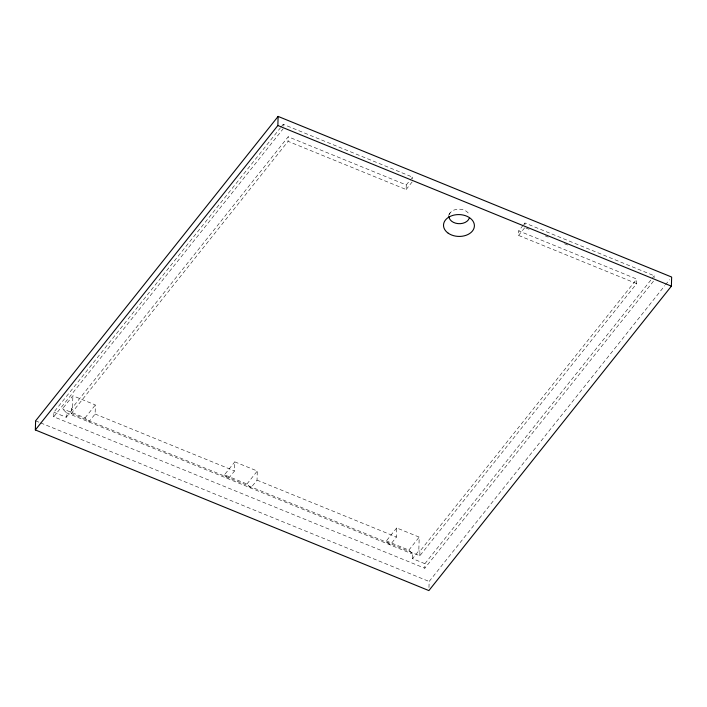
<?xml version="1.0" encoding="UTF-8"?>
<svg xmlns="http://www.w3.org/2000/svg" width="707" height="707" viewBox="0 0 707 707"><rect width="100%" height="100%" fill="white"/><g stroke="black" fill="none" stroke-linecap="round" stroke-linejoin="round"><path stroke-width="0.53" stroke-dasharray="3.54 2.65" d="M653.454 281.2L424.792 568.242L53.741 416.777L53.865 412.225L280.467 127.773M53.865 412.225L66.237 417.28L66.361 412.729L62.543 408.743L72.883 395.761L95.374 404.943L95.118 414.037L88.852 421.911L85.034 417.917L62.543 408.743M523.083 225.365L518.699 230.871L636.76 279.062L636.627 283.613L419.817 555.782L71.248 413.507L71.38 408.955L288.2 136.778L406.26 184.969L406.127 189.52L288.067 141.329L288.2 136.778M66.237 417.28L72.503 409.415L72.883 395.761M224.455 474.83L228.273 478.816L234.538 470.95L234.795 461.857L257.286 471.03L257.03 480.133L250.764 487.998L246.946 484.012L224.455 474.83L234.795 461.857M283.171 126.146L283.215 124.326L412.526 177.104L412.473 178.924M396.707 527.943L386.367 540.926L390.184 544.911L396.45 537.046L396.707 527.943L419.198 537.126L418.818 550.771L412.552 558.636L424.916 563.691L424.792 568.242M412.552 558.636L412.676 554.094L408.858 550.099L386.367 540.926M419.817 555.782L419.94 551.23L636.76 279.062M428.972 587.552L429.14 581.481L664.783 285.681M636.627 283.613L518.567 235.422L518.699 230.871M524.912 224.826L524.965 223.005L654.267 275.783L654.214 277.604M448.441 215.458L450.218 212.727M281.156 126.906L283.215 124.326M53.741 416.777L283.092 128.877M71.248 413.507L288.067 141.329M85.034 417.917L95.374 404.943M406.26 184.969L410.643 179.463M411.271 178.677L412.526 177.104M406.127 189.52L412.393 181.655M246.946 484.012L257.286 471.03M523.71 224.579L524.965 223.005M518.567 235.422L524.833 227.557M408.858 550.099L419.198 537.126M424.916 563.691L654.267 275.783M665.464 284.815L669.591 279.645M525.849 227.972L530.939 230.049M545.194 235.864L548.252 237.11M564.539 243.765L567.597 245.011M95.118 414.037L234.538 470.95M257.03 480.133L396.45 537.046M71.38 408.955L72.503 409.415M418.818 550.771L419.94 551.23M66.361 412.729L412.676 554.094M35.606 420.842L39.689 422.512M40.714 422.927L429.14 581.481M449.228 214.486A10.296 7.282 1.6 0 1 459.064 209.122A10.296 7.282 1.6 0 1 469.121 214.548"/><path stroke-width="1.06" d="M35.35 429.944L35.606 420.842L278.116 116.416L671.65 277.056L671.394 286.158L428.884 590.584L35.35 429.944L277.86 125.519L278.116 116.416M277.86 125.519L671.394 286.158M469.201 218.322A10.296 7.282 1.6 0 1 458.03 223.624A10.296 7.282 1.6 0 1 448.918 216.369M448.203 233.195A15.448 10.923 1.6 0 0 473.937 228.379A15.448 10.923 1.6 0 0 454.734 214.937A15.448 10.923 1.6 0 0 448.203 233.195"/></g></svg>
